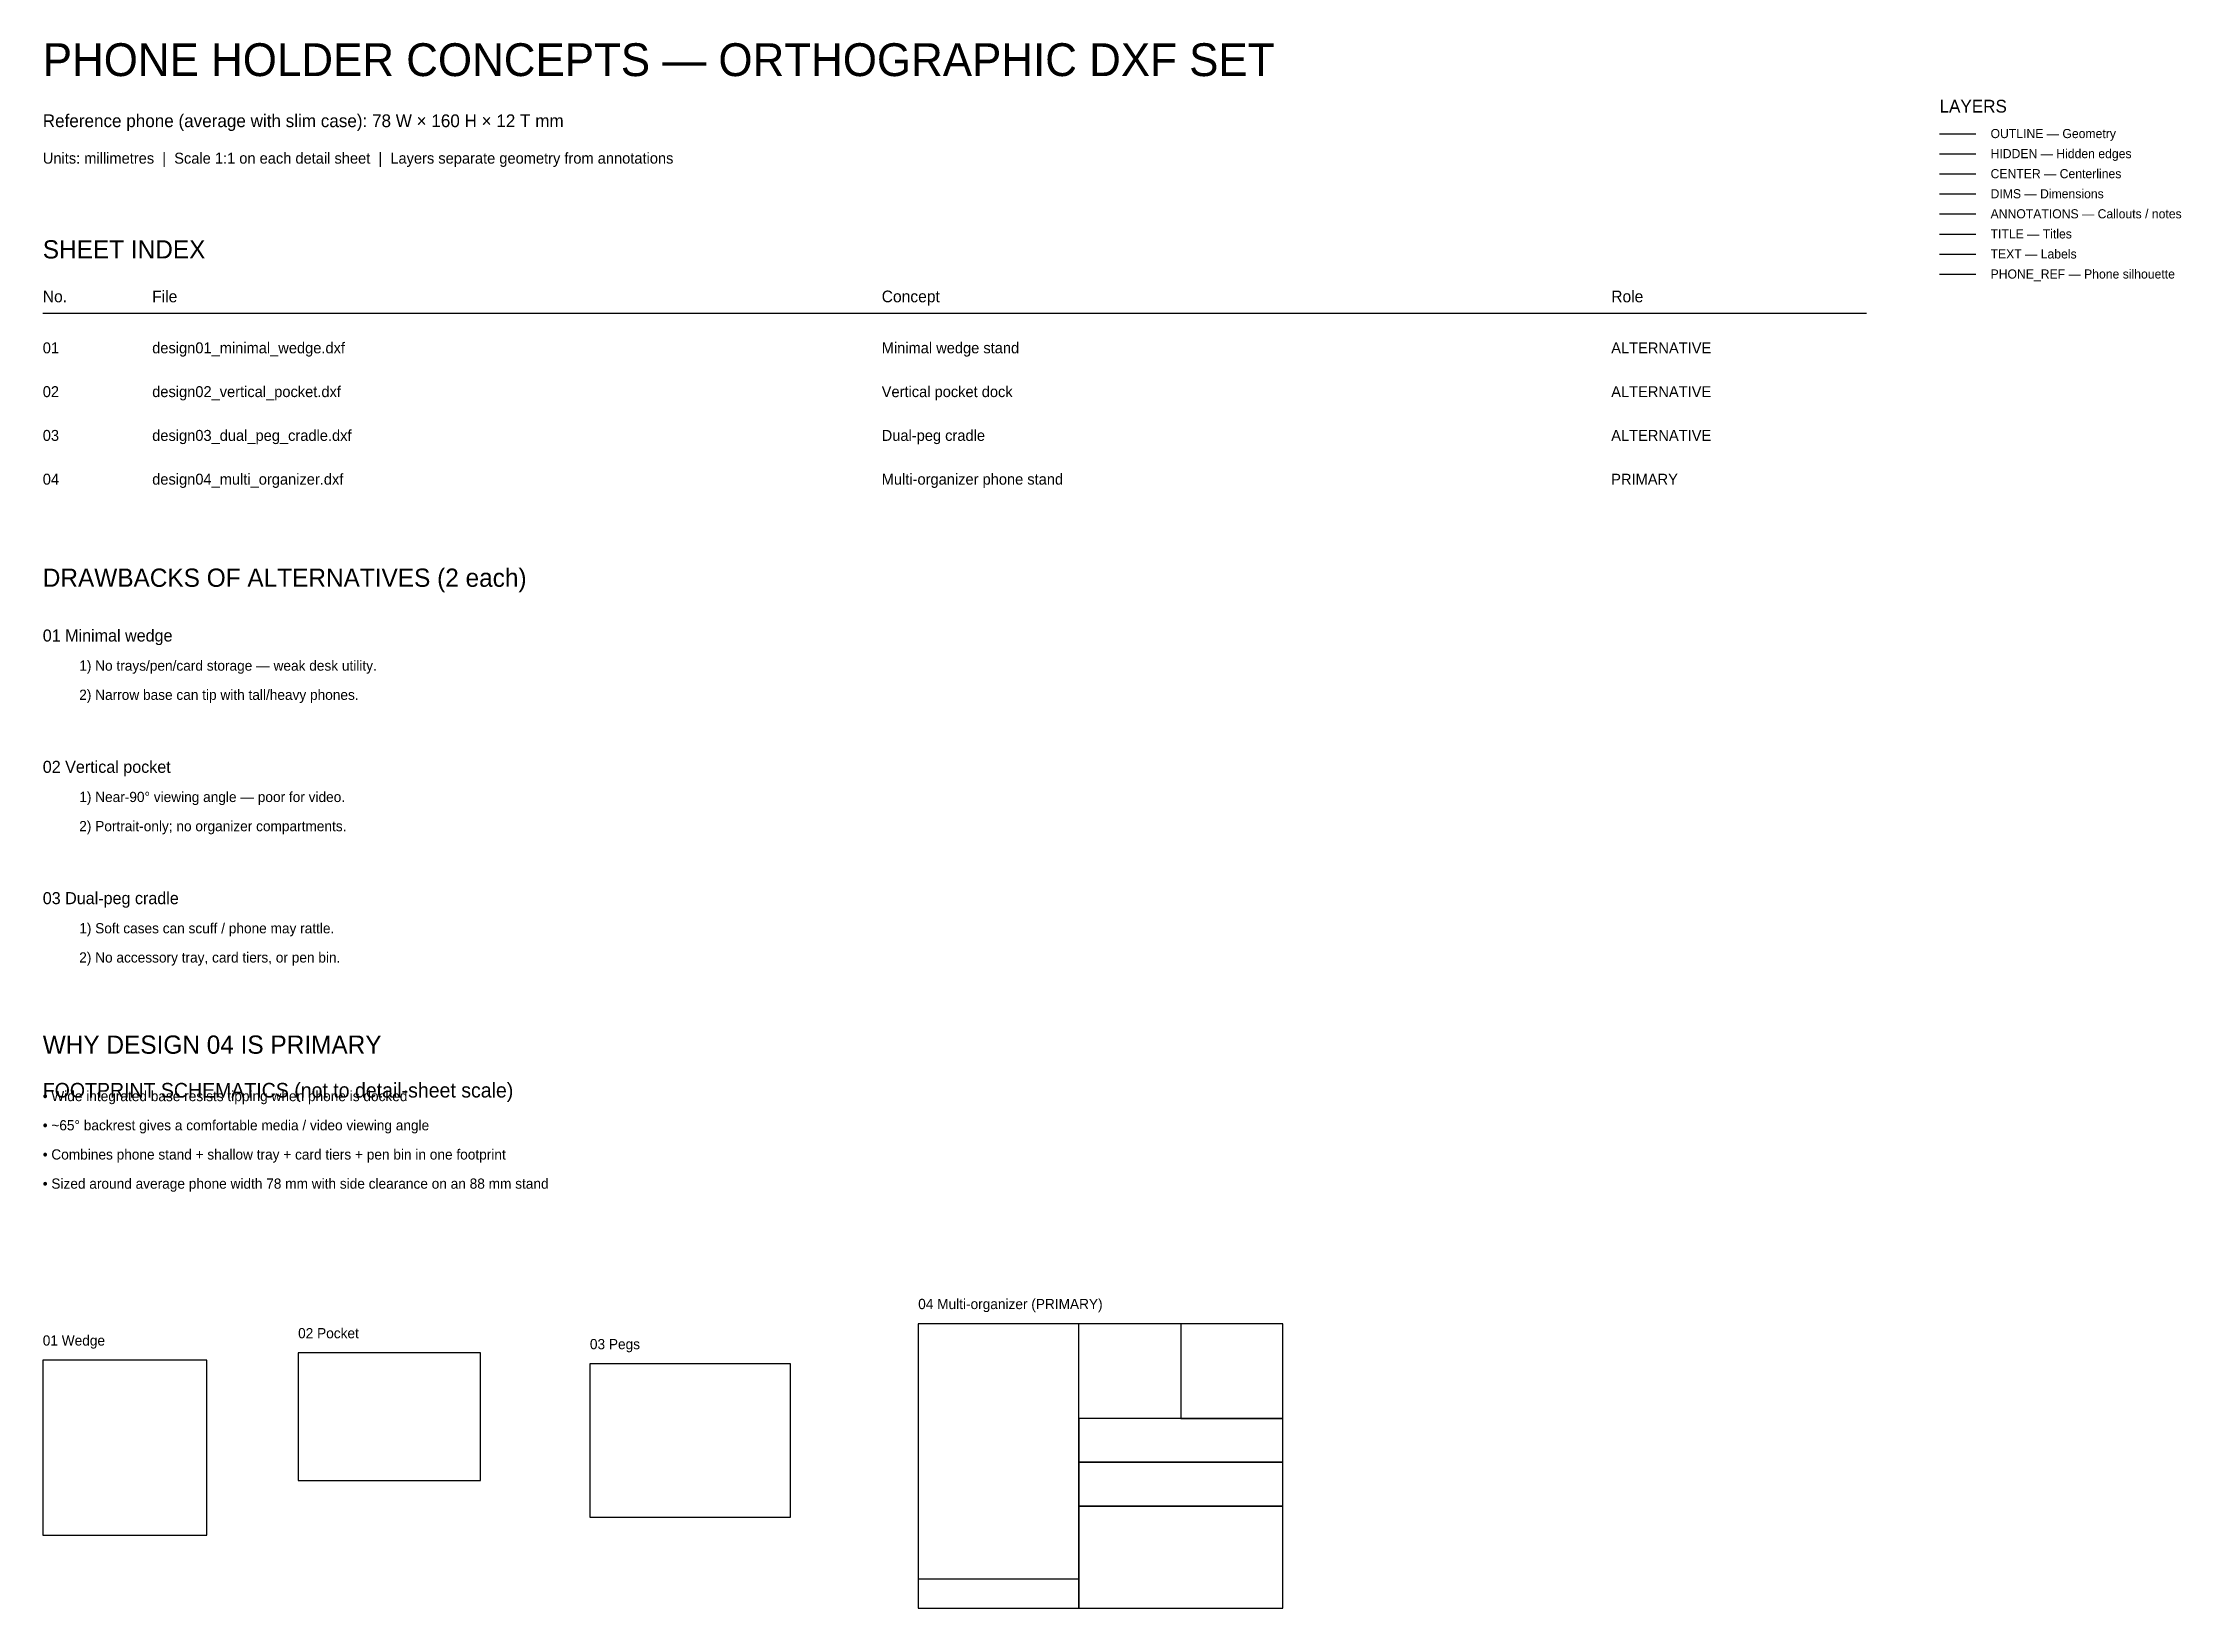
# Model space of a CAD drawing. Header units: millimetres. Extents: x 0 to 586, y -220 to 209.
import ezdxf

# ---------------------------------------------------------------- set-up
doc = ezdxf.new("R2010")
doc.units = ezdxf.units.MM
for name, color, linetype in [('ANNOTATIONS', 3, 'Continuous'), ('CENTER', 5, 'Continuous'), ('DIMS', 1, 'Continuous'), ('HIDDEN', 8, 'Continuous'), ('OUTLINE', 7, 'Continuous'), ('PHONE_REF', 6, 'Continuous'), ('TEXT', 4, 'Continuous'), ('TITLE', 2, 'Continuous')]:
    doc.layers.add(name, color=color, linetype=linetype)

msp = doc.modelspace()

# ---------------------------------------------------------------- linework, layer by layer
at = {"layer": 'ANNOTATIONS'}
msp.add_line((520, 162.2), (530, 162.2), dxfattribs=at)
at = {"layer": 'CENTER'}
msp.add_line((520, 173.2), (530, 173.2), dxfattribs=at)
at = {"layer": 'DIMS'}
msp.add_line((520, 167.7), (530, 167.7), dxfattribs=at)
at = {"layer": 'HIDDEN'}
msp.add_line((520, 178.7), (530, 178.7), dxfattribs=at)
at = {"layer": 'OUTLINE'}
for p, q in [((520, 184.2), (530, 184.2)), ((0, 135), (500, 135))]:
    msp.add_line(p, q, dxfattribs=at)
for points in [[(240, -220), (340, -220), (340, -142), (240, -142)], [(240, -220), (284, -220), (284, -142), (240, -142)], [(312, -168), (340, -168), (340, -142), (312, -142)], [(0, -200), (45, -200), (45, -152), (0, -152)], [(70, -185), (120, -185), (120, -150), (70, -150)], [(150, -195), (205, -195), (205, -153), (150, -153)], [(284, -180), (340, -180), (340, -168), (284, -168)], [(284, -192), (340, -192), (340, -180), (284, -180)], [(284, -220), (340, -220), (340, -192), (284, -192)], [(240, -220), (284, -220), (284, -212), (240, -212)]]:
    msp.add_lwpolyline(points, close=True, dxfattribs=at)
at = {"layer": 'PHONE_REF'}
msp.add_line((520, 145.7), (530, 145.7), dxfattribs=at)
at = {"layer": 'TEXT'}
msp.add_line((520, 151.2), (530, 151.2), dxfattribs=at)
at = {"layer": 'TITLE'}
msp.add_line((520, 156.7), (530, 156.7), dxfattribs=at)

# ---------------------------------------------------------------- texts
at = {"layer": 'ANNOTATIONS'}
for s, height, p in [('No.', 3.2, (0, 138)), ('File', 3.2, (30, 138)), ('Concept', 3.2, (230, 138)), ('Role', 3.2, (430, 138)), ('PRIMARY', 3, (430, 88)), ('01 Minimal wedge', 3.3, (0, 45)), ('02 Vertical pocket', 3.3, (0, 9)), ('03 Dual-peg cradle', 3.3, (0, -27)), ('04 Multi-organizer (PRIMARY)', 2.8, (240, -138))]:
    msp.add_text(s, height=height, dxfattribs=at).set_placement(p)
at = {"layer": 'TEXT'}
for s, height, p in [('Reference phone (average with slim case): 78 W × 160 H × 12 T mm', 3.5, (0, 186)), ('OUTLINE — Geometry', 2.5, (534, 183)), ('Units: millimetres  |  Scale 1:1 on each detail sheet  |  Layers separate geometry from annotations', 3, (0, 176)), ('HIDDEN — Hidden edges', 2.5, (534, 177.5)), ('CENTER — Centerlines', 2.5, (534, 172)), ('DIMS — Dimensions', 2.5, (534, 166.5)), ('ANNOTATIONS — Callouts / notes', 2.5, (534, 161)), ('TITLE — Titles', 2.5, (534, 155.5)), ('TEXT — Labels', 2.5, (534, 150)), ('PHONE_REF — Phone silhouette', 2.5, (534, 144.5)), ('01', 3, (0, 124)), ('design01_minimal_wedge.dxf', 3, (30, 124)), ('Minimal wedge stand', 3, (230, 124)), ('ALTERNATIVE', 3, (430, 124)), ('02', 3, (0, 112)), ('design02_vertical_pocket.dxf', 3, (30, 112)), ('Vertical pocket dock', 3, (230, 112)), ('ALTERNATIVE', 3, (430, 112)), ('03', 3, (0, 100)), ('design03_dual_peg_cradle.dxf', 3, (30, 100)), ('Dual-peg cradle', 3, (230, 100)), ('ALTERNATIVE', 3, (430, 100)), ('04', 3, (0, 88)), ('design04_multi_organizer.dxf', 3, (30, 88)), ('Multi-organizer phone stand', 3, (230, 88)), ('1) No trays/pen/card storage — weak desk utility.', 2.8, (10, 37)), ('2) Narrow base can tip with tall/heavy phones.', 2.8, (10, 29)), ('1) Near-90° viewing angle — poor for video.', 2.8, (10, 1)), ('2) Portrait-only; no organizer compartments.', 2.8, (10, -7)), ('1) Soft cases can scuff / phone may rattle.', 2.8, (10, -35)), ('2) No accessory tray, card tiers, or pen bin.', 2.8, (10, -43)), ('• Wide integrated base resists tipping when phone is docked', 2.8, (0, -81)), ('• ~65° backrest gives a comfortable media / video viewing angle', 2.8, (0, -89)), ('• Combines phone stand + shallow tray + card tiers + pen bin in one footprint', 2.8, (0, -97)), ('• Sized around average phone width 78 mm with side clearance on an 88 mm stand', 2.8, (0, -105)), ('01 Wedge', 2.8, (0, -148)), ('02 Pocket', 2.8, (70, -146)), ('03 Pegs', 2.8, (150, -149))]:
    msp.add_text(s, height=height, dxfattribs=at).set_placement(p)
at = {"layer": 'TITLE'}
for s, height, p in [('PHONE HOLDER CONCEPTS — ORTHOGRAPHIC DXF SET', 9, (0, 200)), ('LAYERS', 3.5, (520, 190)), ('SHEET INDEX', 5, (0, 150)), ('DRAWBACKS OF ALTERNATIVES (2 each)', 5, (0, 60)), ('WHY DESIGN 04 IS PRIMARY', 5, (0, -68)), ('FOOTPRINT SCHEMATICS (not to detail-sheet scale)', 4, (0, -80))]:
    msp.add_text(s, height=height, dxfattribs=at).set_placement(p)

doc.saveas('drawing.dxf')
